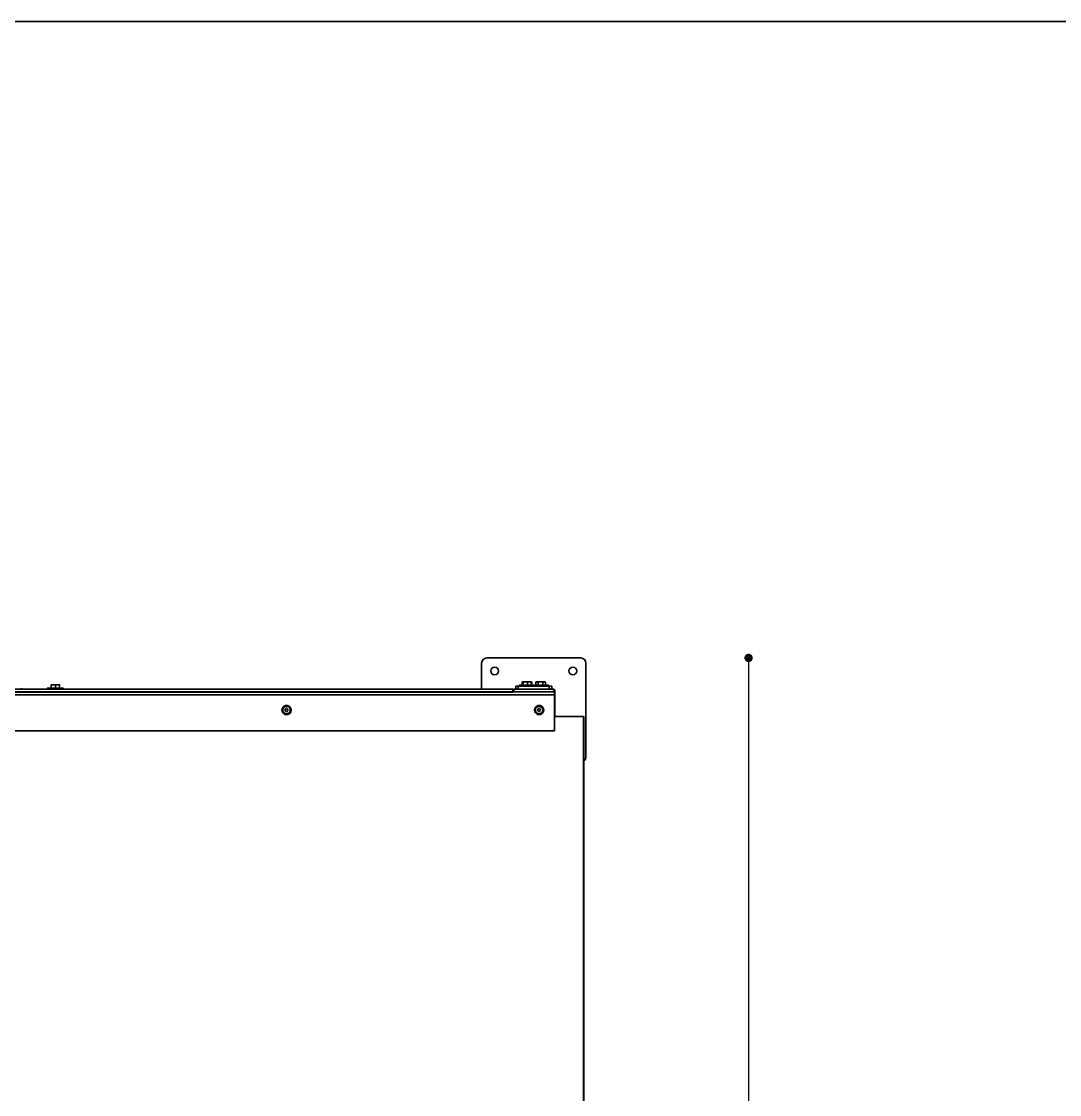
# Model space of a CAD drawing. Header units: millimetres. Extents: x 6404 to 14334, y 16216 to 24449.
# Drawn here: x 8378 to 10369, y 22391 to 24449 of the extents above; entities that cross this region are included whole.
import ezdxf

# ---------------------------------------------------------------- set-up
doc = ezdxf.new("R2010")
doc.units = ezdxf.units.MM
doc.header["$LTSCALE"] = 3
doc.layers.add('Default', color=7, linetype='Continuous')
doc.styles.get("Standard").update_dxf_attribs({"font": 'arial.ttf'})
doc.dimstyles.new('MATEUSZ', dxfattribs={"dimtxt": 35, "dimasz": 16, "dimexe": 0.18, "dimexo": 0.0625, "dimgap": 0.09, "dimtad": 0, "dimdec": 0, "dimdsep": 46, "dimtxsty": 'Standard', "dimblk": 'DOT', "dimcen": 0.09, "dimse1": 1, "dimse2": 1, "dimadec": 0, "dimazin": 0, "dimtfac": 1, "dimtdec": 0, "dimtofl": 0, "dimtmove": 0, "dimatfit": 3, "dimfxl": 1, "dimtolj": 1, "dimtzin": 0, "dimlwd": 9, "dimlwe": 9, "dimarcsym": 0})

# ---------------------------------------------------------------- blocks, each defined once
blk = doc.blocks.new('_Dot')
at = {"color": 0, "linetype": 'ByBlock', "lineweight": -2}
blk.add_line((-0.5, 0), (-1, 0), dxfattribs=at)
at = {"color": 0, "linetype": 'ByBlock', "const_width": 0.5}
blk.add_lwpolyline([(-0.25, 0, 1), (0.25, 0, 1)], format="xyb", close=True, dxfattribs=at)
blk = doc.blocks.new('*D34')
at = {"color": 0, "lineweight": 9, "transparency": 16777216}
for p, q in [((9772.5, 23212.2), (9772.5, 22120.8)), ((9772.5, 20924.2), (9772.5, 22015.6))]:
    blk.add_line(p, q, dxfattribs=at)
at = {"layer": 'Defpoints', "color": 0, "transparency": 16777216}
for p in [(9450.6, 23228.2), (9772.5, 23228.2), (9450.6, 20908.2)]:
    blk.add_point(p, dxfattribs=at)
at = {"color": 0, "lineweight": 9, "transparency": 16777216, "xscale": 16, "yscale": 16, "zscale": 16}
for p, rotation in [((9772.5, 23228.2), 90), ((9772.5, 20908.2), 270)]:
    blk.add_blockref('_Dot', p, dxfattribs=dict(at, rotation=rotation))
at = {"color": 0, "transparency": 16777216, "insert": (9772.5, 22068.2), "char_height": 35, "attachment_point": 5, "rotation": 90}
blk.add_mtext('\\A1;2320', dxfattribs=at)

msp = doc.modelspace()

# ---------------------------------------------------------------- linework, layer by layer
msp.add_lwpolyline([(6403.7, 24449), (14334, 24449), (14334, 16215.9), (6403.7, 16215.9)], close=True)
at = {"layer": 'Default'}
for p, q in [((9260.6, 23168.2), (9260.6, 23218.2)), ((9270.6, 23228.2), (9450.6, 23228.2)), ((9460.6, 23218.2), (9460.6, 23038.2)), ((8443.5, 23175.9), (8443.4, 23176.6)), ((9338.4, 23181.9), (9339.6, 23182.6)), ((9338.4, 23176.2), (9338.4, 23181.9)), ((9339.3, 23176.2), (9339.3, 23181.9)), ((9340, 23176.2), (9340, 23181.9)), ((9348.3, 23176.2), (9348.3, 23181.9)), ((9355.6, 23182.6), (9356.8, 23181.9)), ((9355.9, 23176.2), (9355.9, 23181.9)), ((9356.8, 23176.2), (9356.8, 23181.9)), ((9364.4, 23181.9), (9365.6, 23182.6)), ((9364.4, 23176.2), (9364.4, 23181.9)), ((9369, 23176.2), (9369, 23181.9)), ((9378.2, 23176.2), (9378.2, 23181.9)), ((9381.6, 23182.6), (9382.8, 23181.9)), ((9382.8, 23176.2), (9382.8, 23181.9)), ((7280.7, 23168.2), (9320.6, 23168.2)), ((7280.7, 23162.7), (9320.6, 23162.7)), ((7406, 23157.3), (9400.3, 23157.3)), ((7406.4, 23163.2), (9400.6, 23163.2)), ((8378.1, 23170.2), (8378.1, 23168.2)), ((8428, 23168.2), (8428, 23170.2)), ((8434.8, 23170.2), (8434.8, 23175.9)), ((8435.3, 23170.2), (8435.3, 23175.9)), ((8443.5, 23170.2), (8443.5, 23175.9)), ((8451.3, 23170.2), (8451.3, 23175.9)), ((8458, 23170.2), (8458, 23168.2)), ((9326.3, 23168.4), (9322.9, 23168.4)), ((9326.1, 23174.2), (9326.1, 23168.2)), ((9395.1, 23168.2), (9326.1, 23168.2)), ((9326.1, 23163.2), (9395.1, 23163.2)), ((9330.8, 23174.2), (9330.8, 23168.2)), ((9389.8, 23174.2), (9330.8, 23174.2)), ((9332.6, 23174.2), (9332.6, 23176.2)), ((9358.6, 23174.2), (9358.6, 23176.2)), ((9388.6, 23176.2), (9388.6, 23174.2)), ((9389.8, 23174.2), (9389.8, 23168.2)), ((9398.2, 23168.4), (9394, 23168.4)), ((9395.1, 23174.2), (9395.1, 23168.2)), ((9400.3, 23088.2), (9400.3, 23157.3)), ((9400.4, 23157.3), (9400.4, 23088.2)), ((9400.6, 23093.7), (9400.6, 23162.7)), ((9400.7, 23116), (9400.7, 23165.9)), ((8886.5, 23137), (8886.5, 23137)), ((8886.6, 23131.1), (8886.5, 23131.1)), ((8886.5, 23119.5), (8886.5, 23119.5)), ((8889, 23129.5), (8886.6, 23131.1)), ((8888.9, 23126.6), (8889, 23129.5)), ((9368.4, 23129.8), (9368.2, 23126.9)), ((9368.2, 23126.9), (9370.6, 23125.3)), ((9456, 23116.1), (9400.3, 23116.1)), ((9456, 22079.5), (9456, 23116.1)), ((9456.5, 22471.2), (9456.5, 23116.1)), ((7406, 23088.2), (9400.3, 23088.2)), ((7406.2, 23088.2), (9400.4, 23088.2)), ((9400.4, 23088.2), (9400.3, 23088.2)), ((9456.5, 22471.2), (9456.5, 22079.5))]:
    msp.add_line(p, q, dxfattribs=at)
for points in [[(8435, 23176.6, 0), (8435, 23176.6, 0), (8435, 23176.6, 0), (8435, 23176.6, 0), (8435, 23176.6, 0), (8435, 23176.6, 0), (8435, 23176.6, 0), (8435, 23176.6, 0), (8435, 23176.6, 0), (8435, 23176.5, 0), (8434.9, 23176.5, 0), (8434.9, 23176.3, 0), (8434.8, 23175.9, 0)], [(8435.3, 23175.9, 0), (8435.1, 23176.4, 0), (8435.1, 23176.5, 0), (8435.1, 23176.6, 0), (8435.1, 23176.6, 0), (8435.1, 23176.6, 0), (8435.1, 23176.6, 0), (8435, 23176.6, 0), (8435, 23176.6, 0), (8435, 23176.6, 0), (8435, 23176.6, 0), (8435, 23176.6, 0)], [(8435, 23176.6, 0), (8435.1, 23176.6, 0), (8435.3, 23176.6, 0), (8436, 23176.6, 0), (8439.4, 23176.6, 0)], [(8439.4, 23176.6, 0), (8437.4, 23176.4, 0), (8435.3, 23175.9, 0)], [(8438.6, 23176.6, 0), (8439.6, 23176.6, 0), (8440.5, 23176.4, 0), (8442.5, 23175.9, 0)], [(8443.5, 23175.9, 0), (8441.4, 23176.4, 0), (8439.4, 23176.6, 0)], [(8439.4, 23176.6, 0), (8443.4, 23176.6, 0)], [(8443.4, 23176.6, 0), (8447.4, 23176.6, 0)], [(8447.4, 23176.6, 0), (8446.5, 23176.6, 0), (8445.5, 23176.4, 0), (8443.5, 23175.9, 0)], [(8451.3, 23175.9, 0), (8449.2, 23176.4, 0), (8448.3, 23176.6, 0), (8447.4, 23176.6, 0)], [(8447.4, 23176.6, 0), (8450.1, 23176.6, 0), (8450.9, 23176.6, 0), (8451, 23176.6, 0), (8451, 23176.6, 0), (8451, 23176.6, 0), (8451, 23176.6, 0), (8451, 23176.6, 0), (8451, 23176.6, 0), (8451, 23176.6, 0), (8451, 23176.6, 0), (8451, 23176.6, 0), (8451, 23176.6, 0), (8451, 23176.6, 0), (8451, 23176.6, 0), (8451, 23176.6, 0), (8451, 23176.6, 0), (8451, 23176.6, 0), (8451, 23176.6, 0), (8451, 23176.6, 0), (8451, 23176.6, 0), (8451, 23176.6, 0)], [(8451, 23176.6, 0), (8451, 23176.6, 0), (8451, 23176.6, 0), (8451, 23176.6, 0), (8451, 23176.6, 0), (8451, 23176.6, 0), (8451, 23176.6, 0), (8451, 23176.6, 0), (8451.1, 23176.6, 0), (8451.1, 23176.5, 0), (8451.1, 23176.5, 0), (8451.2, 23176.3, 0), (8451.3, 23175.9, 0)], [(9338.4, 23181.9, 0), (9339, 23182.2, 0), (9339.6, 23182.4, 0), (9340.1, 23182.6, 0), (9340.7, 23182.6, 0)], [(9344.2, 23182.6, 0), (9339.6, 23182.6, 0)], [(9339.6, 23182.6, 0), (9339.6, 23182.6, 0), (9339.6, 23182.6, 0), (9339.7, 23182.6, 0), (9339.7, 23182.6, 0), (9339.7, 23182.6, 0), (9339.7, 23182.6, 0), (9339.7, 23182.6, 0), (9339.7, 23182.5, 0), (9339.8, 23182.5, 0), (9339.9, 23182.2, 0), (9340, 23181.9, 0)], [(9340, 23181.9, 0), (9342.1, 23182.4, 0), (9344.2, 23182.6, 0)], [(9343, 23181.9, 0), (9345.4, 23182.4, 0), (9347.6, 23182.6, 0)], [(9352.1, 23182.6, 0), (9344.2, 23182.6, 0)], [(9344.2, 23182.6, 0), (9346.2, 23182.4, 0), (9348.3, 23181.9, 0)], [(9348.3, 23181.9, 0), (9350.3, 23182.4, 0), (9351.2, 23182.6, 0), (9352.1, 23182.6, 0)], [(9355.6, 23182.6, 0), (9355.6, 23182.6, 0), (9355.6, 23182.6, 0), (9355.6, 23182.6, 0), (9355.6, 23182.6, 0), (9355.6, 23182.6, 0), (9355.6, 23182.6, 0), (9355.6, 23182.6, 0), (9355.6, 23182.6, 0), (9355.6, 23182.6, 0), (9355.6, 23182.6, 0), (9355.6, 23182.6, 0), (9355.6, 23182.6, 0), (9355.6, 23182.6, 0), (9355.6, 23182.6, 0), (9355.6, 23182.6, 0), (9355.6, 23182.6, 0), (9355.6, 23182.6, 0), (9355.6, 23182.6, 0), (9355.6, 23182.6, 0), (9355.6, 23182.6, 0), (9355.6, 23182.6, 0), (9355.5, 23182.6, 0), (9355.1, 23182.6, 0), (9352.1, 23182.6, 0)], [(9352.1, 23182.6, 0), (9353, 23182.6, 0), (9354, 23182.4, 0), (9355.9, 23181.9, 0)], [(9352.2, 23181.9, 0), (9352.8, 23182.2, 0), (9353.4, 23182.4, 0), (9354, 23182.6, 0), (9354.5, 23182.6, 0)], [(9354.5, 23182.6, 0), (9355.1, 23182.6, 0), (9355.6, 23182.4, 0), (9356.2, 23182.2, 0), (9356.8, 23181.9, 0)], [(9355.9, 23181.9, 0), (9355.8, 23182.2, 0), (9355.7, 23182.4, 0), (9355.7, 23182.5, 0), (9355.7, 23182.5, 0), (9355.7, 23182.6, 0), (9355.6, 23182.6, 0), (9355.6, 23182.6, 0), (9355.6, 23182.6, 0), (9355.6, 23182.6, 0), (9355.6, 23182.6, 0), (9355.6, 23182.6, 0), (9355.6, 23182.6, 0)], [(9364.4, 23181.9, 0), (9365, 23182.2, 0), (9365.6, 23182.4, 0), (9366.1, 23182.6, 0), (9366.7, 23182.6, 0)], [(9366.7, 23182.6, 0), (9365.6, 23182.6, 0)], [(9366.7, 23182.6, 0), (9367.2, 23182.6, 0), (9367.8, 23182.4, 0), (9368.4, 23182.2, 0), (9369, 23181.9, 0)], [(9373.6, 23182.6, 0), (9366.7, 23182.6, 0)], [(9369, 23181.9, 0), (9371.4, 23182.4, 0), (9373.6, 23182.6, 0)], [(9373.6, 23182.6, 0), (9375.8, 23182.4, 0), (9378.2, 23181.9, 0)], [(9380.5, 23182.6, 0), (9373.6, 23182.6, 0)], [(9378.2, 23181.9, 0), (9378.8, 23182.2, 0), (9379.4, 23182.4, 0), (9380, 23182.6, 0), (9380.5, 23182.6, 0)], [(9380.5, 23182.6, 0), (9381.1, 23182.6, 0), (9381.6, 23182.4, 0), (9382.2, 23182.2, 0), (9382.8, 23181.9, 0)], [(8435.3, 23170.2, 0), (8428.9, 23170.2, 0), (8428, 23170.2, 0), (8428, 23170.2, 0), (8428, 23170.2, 0), (8428, 23170.2, 0), (8428, 23170.2, 0), (8428, 23170.2, 0), (8428, 23170.2, 0), (8428, 23170.2, 0), (8428, 23170.2, 0), (8428, 23170.2, 0), (8428, 23170.2, 0), (8428, 23170.2, 0), (8428, 23170.2, 0), (8428, 23170.2, 0), (8428, 23170.2, 0), (8428, 23170.2, 0), (8428, 23170.2, 0), (8428, 23170.2, 0), (8428, 23170.2, 0), (8428.1, 23170.2, 0), (8428.3, 23170.2, 0), (8429.3, 23170.2, 0), (8443, 23170.2, 0)], [(8443, 23170.2, 0), (8457.4, 23170.2, 0), (8457.9, 23170.2, 0), (8458, 23170.2, 0), (8458, 23170.2, 0), (8458, 23170.2, 0), (8458, 23170.2, 0), (8458, 23170.2, 0), (8458, 23170.2, 0), (8458, 23170.2, 0), (8458, 23170.2, 0), (8458, 23170.2, 0), (8458, 23170.2, 0), (8458, 23170.2, 0), (8458, 23170.2, 0), (8458, 23170.2, 0), (8458, 23170.2, 0), (8458, 23170.2, 0), (8458, 23170.2, 0), (8458, 23170.2, 0), (8458, 23170.2, 0), (8458, 23170.2, 0), (8457.9, 23170.2, 0), (8457.7, 23170.2, 0), (8456.8, 23170.2, 0), (8451.3, 23170.2, 0)], [(9320.6, 23168.2, 0), (9320.6, 23168.2, 0), (9320.6, 23168.2, 0), (9320.6, 23168.2, 0), (9320.6, 23168.2, 0), (9320.6, 23168.2, 0), (9320.6, 23168.2, 0), (9320.6, 23168.2, 0), (9320.6, 23168.2, 0), (9320.6, 23168.2, 0), (9320.6, 23168.2, 0), (9320.6, 23168.2, 0), (9320.6, 23168.2, 0), (9320.6, 23168, 0), (9320.6, 23166.7, 0), (9320.6, 23162.7, 0)], [(9325.6, 23162.7, 0), (9325.6, 23162.8, 0), (9325.6, 23162.8, 0), (9325.6, 23162.9, 0), (9325.6, 23162.9, 0), (9325.7, 23162.9, 0), (9325.7, 23163, 0), (9325.7, 23163, 0), (9325.7, 23163.1, 0), (9325.8, 23163.1, 0), (9325.8, 23163.1, 0), (9325.9, 23163.2, 0), (9325.9, 23163.2, 0), (9326, 23163.2, 0), (9326, 23163.2, 0), (9326, 23163.2, 0), (9326.1, 23163.2, 0)], [(9330.8, 23174.2, 0), (9326.1, 23174.2, 0)], [(9341.8, 23176.2, 0), (9333.7, 23176.2, 0), (9332.9, 23176.2, 0), (9332.7, 23176.2, 0), (9332.6, 23176.2, 0), (9332.6, 23176.2, 0), (9332.6, 23176.2, 0), (9332.6, 23176.2, 0), (9332.6, 23176.2, 0), (9332.6, 23176.2, 0), (9332.6, 23176.2, 0), (9332.6, 23176.2, 0), (9332.6, 23176.2, 0), (9332.6, 23176.2, 0), (9332.6, 23176.2, 0), (9332.6, 23176.2, 0), (9332.6, 23176.2, 0), (9332.6, 23176.2, 0), (9332.6, 23176.2, 0), (9332.6, 23176.2, 0), (9332.6, 23176.2, 0), (9332.6, 23176.2, 0), (9332.7, 23176.2, 0), (9333.6, 23176.2, 0), (9337.9, 23176.2, 0), (9353.4, 23176.2, 0)], [(9353.4, 23176.2, 0), (9361.5, 23176.2, 0), (9362.3, 23176.2, 0), (9362.5, 23176.2, 0), (9362.6, 23176.2, 0), (9362.6, 23176.2, 0), (9362.6, 23176.2, 0), (9362.6, 23176.2, 0), (9362.6, 23176.2, 0), (9362.6, 23176.2, 0), (9362.6, 23176.2, 0), (9362.6, 23176.2, 0), (9362.6, 23176.2, 0), (9362.6, 23176.2, 0), (9362.6, 23176.2, 0), (9362.6, 23176.2, 0), (9362.6, 23176.2, 0), (9362.6, 23176.2, 0), (9362.6, 23176.2, 0), (9362.6, 23176.2, 0), (9362.6, 23176.2, 0), (9362.6, 23176.2, 0), (9362.5, 23176.2, 0), (9361.6, 23176.2, 0), (9357.3, 23176.2, 0), (9341.8, 23176.2, 0)], [(9387.5, 23176.2, 0), (9384.5, 23176.2, 0), (9373.6, 23176.2, 0), (9363.3, 23176.2, 0), (9358.9, 23176.2, 0), (9358.6, 23176.2, 0), (9358.6, 23176.2, 0), (9358.6, 23176.2, 0), (9358.6, 23176.2, 0), (9358.6, 23176.2, 0), (9358.6, 23176.2, 0), (9358.6, 23176.2, 0), (9358.6, 23176.2, 0), (9358.6, 23176.2, 0), (9358.6, 23176.2, 0), (9358.6, 23176.2, 0), (9358.6, 23176.2, 0), (9358.6, 23176.2, 0), (9358.6, 23176.2, 0), (9358.6, 23176.2, 0), (9358.6, 23176.2, 0), (9358.6, 23176.2, 0), (9358.7, 23176.2, 0), (9359.7, 23176.2, 0)], [(9359.7, 23176.2, 0), (9362.7, 23176.2, 0), (9373.6, 23176.2, 0), (9383.9, 23176.2, 0), (9388.3, 23176.2, 0), (9388.6, 23176.2, 0), (9388.6, 23176.2, 0), (9388.6, 23176.2, 0), (9388.6, 23176.2, 0), (9388.6, 23176.2, 0), (9388.6, 23176.2, 0), (9388.6, 23176.2, 0), (9388.6, 23176.2, 0), (9388.6, 23176.2, 0), (9388.6, 23176.2, 0), (9388.6, 23176.2, 0), (9388.6, 23176.2, 0), (9388.6, 23176.2, 0), (9388.6, 23176.2, 0), (9388.6, 23176.2, 0), (9388.6, 23176.2, 0), (9388.6, 23176.2, 0), (9388.5, 23176.2, 0), (9387.5, 23176.2, 0)], [(9395.1, 23174.2, 0), (9395.1, 23174.2, 0), (9395.1, 23174.2, 0), (9395.1, 23174.2, 0), (9395.1, 23174.2, 0), (9395.1, 23174.2, 0), (9395.1, 23174.2, 0), (9395.1, 23174.2, 0), (9395.1, 23174.2, 0), (9395.1, 23174.2, 0), (9395.1, 23174.2, 0), (9395.1, 23174.2, 0), (9395.1, 23174.2, 0), (9395.1, 23174.2, 0), (9394.9, 23174.2, 0), (9393.6, 23174.2, 0), (9389.8, 23174.2, 0)], [(9395.1, 23163.2, 0), (9395.1, 23163.2, 0), (9395.2, 23163.2, 0), (9395.2, 23163.2, 0), (9395.3, 23163.2, 0), (9395.3, 23163.2, 0), (9395.4, 23163.1, 0), (9395.4, 23163.1, 0), (9395.5, 23163.1, 0), (9395.5, 23163, 0), (9395.5, 23163, 0), (9395.5, 23162.9, 0), (9395.6, 23162.9, 0), (9395.6, 23162.9, 0), (9395.6, 23162.8, 0), (9395.6, 23162.8, 0), (9395.6, 23162.7, 0)], [(9400.6, 23163.2, 0), (9400.6, 23163.2, 0), (9400.6, 23163.2, 0), (9400.6, 23163.2, 0), (9400.6, 23163.2, 0), (9400.6, 23163.2, 0), (9400.6, 23163.2, 0), (9400.6, 23163.2, 0), (9400.6, 23163.2, 0), (9400.6, 23163.2, 0), (9400.6, 23163.2, 0), (9400.6, 23163.1, 0), (9400.5, 23163, 0), (9400.5, 23162.6, 0), (9400.3, 23157.3, 0)], [(9400.6, 23161.2, 0), (9400.6, 23161.2, 0), (9400.6, 23161.2, 0), (9400.6, 23161.2, 0), (9400.6, 23161.2, 0), (9400.6, 23161.2, 0), (9400.6, 23161.2, 0), (9400.6, 23161.2, 0), (9400.6, 23161.2, 0), (9400.6, 23161.2, 0), (9400.6, 23161.2, 0), (9400.6, 23161.2, 0), (9400.6, 23161.1, 0), (9400.5, 23160.8, 0), (9400.4, 23157.3, 0)], [(8884.4, 23119.7, 0), (8885.4, 23119.5, 0), (8886.4, 23119.5, 0), (8887.4, 23119.5, 0), (8888.4, 23119.7, 0), (8889.5, 23120, 0), (8890.5, 23120.4, 0), (8891.4, 23121, 0), (8892.3, 23121.7, 0), (8893.1, 23122.5, 0), (8893.8, 23123.4, 0), (8894.3, 23124.3, 0), (8894.8, 23125.3, 0), (8895, 23126.3, 0), (8895.2, 23127.3, 0), (8895.3, 23128.3, 0), (8895.2, 23129.3, 0), (8895, 23130.3, 0), (8894.7, 23131.3, 0), (8894.2, 23132.3, 0), (8893.6, 23133.3, 0), (8892.9, 23134.2, 0), (8892.1, 23134.9, 0), (8891.2, 23135.6, 0), (8890.3, 23136.1, 0), (8889.3, 23136.5, 0), (8888.3, 23136.8, 0), (8887.3, 23136.9, 0), (8886.3, 23137, 0), (8885.3, 23136.9, 0), (8884.3, 23136.7, 0), (8883.2, 23136.3, 0), (8882.2, 23135.8, 0)], [(9368.6, 23119.7, 0), (9369.6, 23119.5, 0), (9370.6, 23119.5, 0), (9371.6, 23119.5, 0), (9372.6, 23119.6, 0), (9373.6, 23119.9, 0), (9374.6, 23120.3, 0), (9375.6, 23120.8, 0), (9376.5, 23121.5, 0), (9377.3, 23122.3, 0), (9378, 23123.1, 0), (9378.5, 23124.1, 0), (9379, 23125, 0), (9379.3, 23126, 0), (9379.5, 23127, 0), (9379.6, 23128, 0), (9379.6, 23129, 0), (9379.4, 23130, 0), (9379.1, 23131, 0), (9378.7, 23132, 0), (9378.2, 23133, 0), (9377.5, 23133.9, 0), (9376.8, 23134.7, 0), (9375.9, 23135.4, 0), (9375, 23135.9, 0), (9374, 23136.4, 0), (9373, 23136.7, 0), (9372, 23136.9, 0), (9371.1, 23137, 0), (9370.1, 23136.9, 0), (9369.1, 23136.8, 0), (9368, 23136.5, 0), (9367, 23136.1, 0)], [(8881, 23135, 0), (8880, 23134.1, 0), (8879.3, 23133.1, 0)], [(8883.9, 23129.8, 0), (8883.8, 23126.9, 0)], [(8883.8, 23126.9, 0), (8886.2, 23125.3, 0)], [(8886.5, 23131.1, 0), (8883.9, 23129.8, 0)], [(8886.2, 23125.3, 0), (8888.7, 23126.6, 0)], [(8888.9, 23129.5, 0), (8886.5, 23131.1, 0)], [(8888.7, 23126.6, 0), (8888.9, 23129.5, 0)], [(9368.2, 23129.8, 0), (9368.1, 23126.9, 0)], [(9368.1, 23126.9, 0), (9370.5, 23125.3, 0)], [(9370.8, 23131.1, 0), (9368.2, 23129.8, 0)], [(9370.5, 23125.3, 0), (9373.1, 23126.6, 0)], [(9373.2, 23129.5, 0), (9370.8, 23131.1, 0)], [(9373.1, 23126.6, 0), (9373.2, 23129.5, 0)]]:
    msp.add_polyline3d(points, dxfattribs=at)
for points in [[(9380.5, 23182.6, 0), (9381.6, 23182.6, 0)], [(8877.7, 23128.7, 0), (8877.7, 23127.9, 0), (8877.8, 23127.1, 0), (8877.9, 23126.2, 0), (8878.2, 23125.4, 0), (8878.5, 23124.6, 0), (8878.9, 23123.8, 0), (8879.4, 23123.1, 0), (8880, 23122.4, 0), (8880.6, 23121.7, 0), (8881.3, 23121.1, 0), (8882, 23120.7, 0), (8882.8, 23120.3, 0), (8883.6, 23119.9, 0), (8884.4, 23119.7, 0), (8885.2, 23119.5, 0), (8886, 23119.5, 0), (8886.8, 23119.5, 0), (8887.6, 23119.5, 0), (8888.4, 23119.7, 0), (8889.2, 23119.9, 0), (8890.1, 23120.2, 0), (8890.8, 23120.6, 0), (8891.6, 23121.1, 0), (8892.3, 23121.7, 0), (8892.9, 23122.3, 0), (8893.5, 23123, 0), (8894, 23123.8, 0), (8894.4, 23124.6, 0), (8894.7, 23125.4, 0), (8895, 23126.2, 0), (8895.1, 23127, 0), (8895.2, 23127.8, 0), (8895.2, 23128.5, 0), (8895.1, 23129.4, 0), (8895, 23130.2, 0), (8894.7, 23131, 0), (8894.4, 23131.8, 0), (8894, 23132.6, 0), (8893.5, 23133.4, 0), (8892.9, 23134.1, 0), (8892.3, 23134.7, 0), (8891.6, 23135.3, 0), (8890.9, 23135.8, 0), (8890.1, 23136.2, 0), (8889.3, 23136.5, 0), (8888.5, 23136.7, 0), (8887.7, 23136.9, 0), (8886.9, 23136.9, 0), (8886.1, 23137, 0), (8885.3, 23136.9, 0), (8884.5, 23136.7, 0), (8883.7, 23136.5, 0), (8882.9, 23136.2, 0), (8882.1, 23135.8, 0), (8881.3, 23135.3, 0), (8880.6, 23134.7, 0), (8880, 23134.1, 0), (8879.4, 23133.4, 0), (8878.9, 23132.6, 0), (8878.5, 23131.9, 0), (8878.2, 23131.1, 0), (8878, 23130.3, 0), (8877.8, 23129.5, 0)], [(8879.5, 23128.6, 0), (8879.5, 23127.9, 0), (8879.5, 23127.3, 0), (8879.6, 23126.6, 0), (8879.8, 23126, 0), (8880.1, 23125.3, 0), (8880.4, 23124.7, 0), (8880.8, 23124.1, 0), (8881.3, 23123.5, 0), (8881.8, 23123, 0), (8882.3, 23122.6, 0), (8882.9, 23122.2, 0), (8883.5, 23121.8, 0), (8884.2, 23121.6, 0), (8884.8, 23121.4, 0), (8885.5, 23121.3, 0), (8886.1, 23121.2, 0), (8886.7, 23121.2, 0), (8887.4, 23121.3, 0), (8888, 23121.4, 0), (8888.7, 23121.6, 0), (8889.3, 23121.8, 0), (8890, 23122.2, 0), (8890.6, 23122.6, 0), (8891.1, 23123, 0), (8891.6, 23123.5, 0), (8892.1, 23124.1, 0), (8892.5, 23124.7, 0), (8892.8, 23125.3, 0), (8893.1, 23125.9, 0), (8893.3, 23126.6, 0), (8893.4, 23127.2, 0), (8893.4, 23127.8, 0), (8893.4, 23128.5, 0), (8893.4, 23129.1, 0), (8893.3, 23129.8, 0), (8893.1, 23130.4, 0), (8892.8, 23131.1, 0), (8892.5, 23131.7, 0), (8892.1, 23132.3, 0), (8891.6, 23132.9, 0), (8891.1, 23133.4, 0), (8890.6, 23133.9, 0), (8890, 23134.3, 0), (8889.4, 23134.6, 0), (8888.7, 23134.8, 0), (8888.1, 23135, 0), (8887.4, 23135.1, 0), (8886.8, 23135.2, 0), (8886.2, 23135.2, 0), (8885.5, 23135.2, 0), (8884.9, 23135, 0), (8884.2, 23134.8, 0), (8883.6, 23134.6, 0), (8882.9, 23134.3, 0), (8882.3, 23133.9, 0), (8881.8, 23133.4, 0), (8881.3, 23132.9, 0), (8880.8, 23132.3, 0), (8880.4, 23131.7, 0), (8880.1, 23131.1, 0), (8879.8, 23130.5, 0), (8879.7, 23129.8, 0), (8879.5, 23129.2, 0)], [(9362.1, 23128.7, 0), (9362.1, 23127.9, 0), (9362.1, 23127.1, 0), (9362.3, 23126.2, 0), (9362.5, 23125.4, 0), (9362.8, 23124.6, 0), (9363.2, 23123.8, 0), (9363.7, 23123.1, 0), (9364.3, 23122.4, 0), (9364.9, 23121.7, 0), (9365.6, 23121.1, 0), (9366.4, 23120.7, 0), (9367.2, 23120.3, 0), (9367.9, 23119.9, 0), (9368.8, 23119.7, 0), (9369.6, 23119.5, 0), (9370.3, 23119.5, 0), (9371.1, 23119.5, 0), (9371.9, 23119.5, 0), (9372.8, 23119.7, 0), (9373.6, 23119.9, 0), (9374.4, 23120.2, 0), (9375.2, 23120.6, 0), (9375.9, 23121.1, 0), (9376.6, 23121.7, 0), (9377.3, 23122.3, 0), (9377.8, 23123, 0), (9378.3, 23123.8, 0), (9378.7, 23124.6, 0), (9379.1, 23125.4, 0), (9379.3, 23126.2, 0), (9379.4, 23127, 0), (9379.5, 23127.8, 0), (9379.5, 23128.5, 0), (9379.5, 23129.4, 0), (9379.3, 23130.2, 0), (9379.1, 23131, 0), (9378.8, 23131.8, 0), (9378.3, 23132.6, 0), (9377.9, 23133.4, 0), (9377.3, 23134.1, 0), (9376.6, 23134.7, 0), (9375.9, 23135.3, 0), (9375.2, 23135.8, 0), (9374.4, 23136.2, 0), (9373.6, 23136.5, 0), (9372.8, 23136.7, 0), (9372, 23136.9, 0), (9371.2, 23136.9, 0), (9370.5, 23137, 0), (9369.7, 23136.9, 0), (9368.8, 23136.7, 0), (9368, 23136.5, 0), (9367.2, 23136.2, 0), (9366.4, 23135.8, 0), (9365.6, 23135.3, 0), (9364.9, 23134.7, 0), (9364.3, 23134.1, 0), (9363.7, 23133.4, 0), (9363.2, 23132.6, 0), (9362.8, 23131.9, 0), (9362.5, 23131.1, 0), (9362.3, 23130.3, 0), (9362.1, 23129.5, 0)], [(9363.8, 23128.6, 0), (9363.8, 23127.9, 0), (9363.9, 23127.3, 0), (9364, 23126.6, 0), (9364.2, 23126, 0), (9364.4, 23125.3, 0), (9364.7, 23124.7, 0), (9365.1, 23124.1, 0), (9365.6, 23123.5, 0), (9366.1, 23123, 0), (9366.7, 23122.6, 0), (9367.3, 23122.2, 0), (9367.9, 23121.8, 0), (9368.5, 23121.6, 0), (9369.2, 23121.4, 0), (9369.8, 23121.3, 0), (9370.4, 23121.2, 0), (9371.1, 23121.2, 0), (9371.7, 23121.3, 0), (9372.4, 23121.4, 0), (9373, 23121.6, 0), (9373.7, 23121.8, 0), (9374.3, 23122.2, 0), (9374.9, 23122.6, 0), (9375.5, 23123, 0), (9376, 23123.5, 0), (9376.4, 23124.1, 0), (9376.8, 23124.7, 0), (9377.1, 23125.3, 0), (9377.4, 23125.9, 0), (9377.6, 23126.6, 0), (9377.7, 23127.2, 0), (9377.8, 23127.8, 0), (9377.8, 23128.5, 0), (9377.7, 23129.1, 0), (9377.6, 23129.8, 0), (9377.4, 23130.4, 0), (9377.2, 23131.1, 0), (9376.8, 23131.7, 0), (9376.4, 23132.3, 0), (9376, 23132.9, 0), (9375.5, 23133.4, 0), (9374.9, 23133.9, 0), (9374.3, 23134.3, 0), (9373.7, 23134.6, 0), (9373.1, 23134.8, 0), (9372.4, 23135, 0), (9371.8, 23135.1, 0), (9371.2, 23135.2, 0), (9370.5, 23135.2, 0), (9369.9, 23135.2, 0), (9369.2, 23135, 0), (9368.6, 23134.8, 0), (9367.9, 23134.6, 0), (9367.3, 23134.3, 0), (9366.7, 23133.9, 0), (9366.1, 23133.4, 0), (9365.6, 23132.9, 0), (9365.1, 23132.3, 0), (9364.8, 23131.7, 0), (9364.4, 23131.1, 0), (9364.2, 23130.5, 0), (9364, 23129.8, 0), (9363.9, 23129.2, 0)]]:
    msp.add_polyline3d(points, close=True, dxfattribs=at)
for centre, radius, start, end in [((9270.6, 23218.2), 10, 90, 180), ((9450.6, 23218.2), 10, 0, 90), ((9285.6, 23203.2), 7.5, 90, 270), ((9285.6, 23203.2), 7.5, 270, 90), ((9435.6, 23203.2), 7.5, 90, 270), ((9435.6, 23203.2), 7.5, 270, 90), ((9322.9, 23165.9), 2.5, 90, 180), ((9326.1, 23162.7), 5.5, 90, 180), ((9395.1, 23162.7), 5.5, 0, 90), ((9395.1, 23162.7), 5.5, 0, 90), ((9398.2, 23165.9), 2.5, 360, 90), ((9395.1, 23093.7), 5.5, 270, 304.9052), ((9450.6, 23038.2), 10, 302.6456, 0)]:
    msp.add_arc(centre, radius, start, end, dxfattribs=at)

# ---------------------------------------------------------------- dimensions: what is measured, and where the dimension line sits
dim = msp.add_linear_dim(base=(9772.5, 23228.2), p1=(9450.6, 20908.2), p2=(9450.6, 23228.2), angle=90, dimstyle='MATEUSZ')
dim.commit()
dim.dimension.update_dxf_attribs({"geometry": '*D34', "text_midpoint": (9772.5, 22068.2)})

doc.saveas('drawing.dxf')
